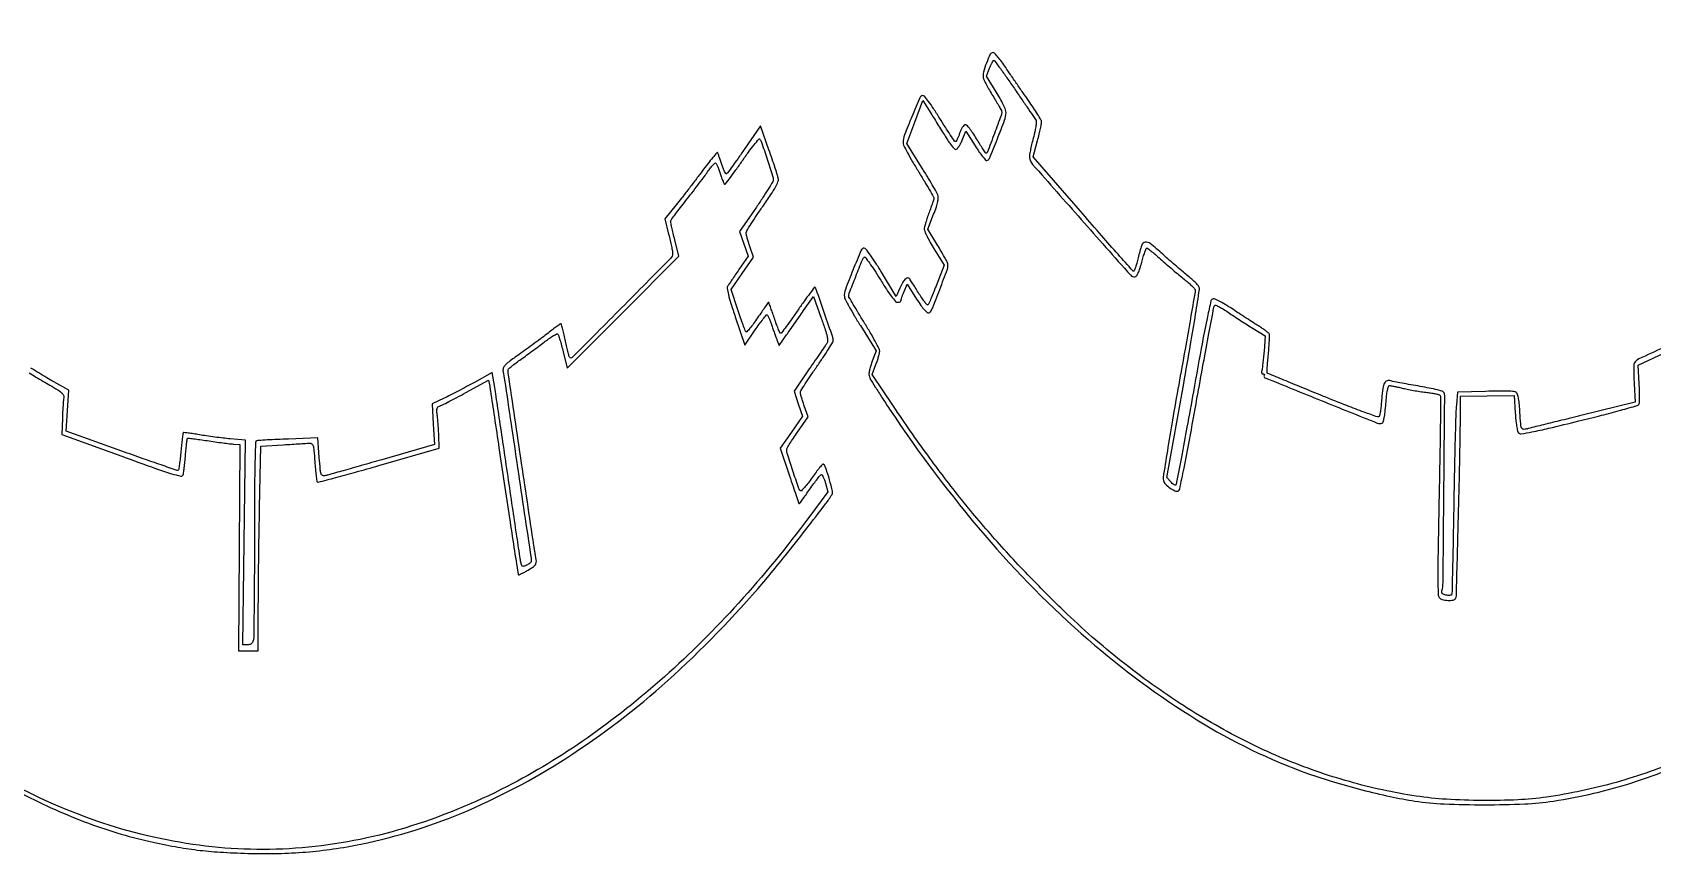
# Model space of a CAD drawing. Extents: x 0 to 4048, y 0 to 4048.
# Drawn here: x 653 to 1490, y 7 to 431 of the extents above; entities that cross this region are included whole.
import ezdxf

# ---------------------------------------------------------------- set-up
doc = ezdxf.new("R2010")
doc.units = 0

msp = doc.modelspace()

# ---------------------------------------------------------------- linework, layer by layer
for points in [[(354.104831, 944.24637, 0.000007), (358.2336, 882.853822, 0.140883)], [(1814.511866, 922.119025, 0.000007), (1809.065941, 865.139544, 0.023823)], [(555.301123, 640.658175, -0.000009), (551.161022, 699.568358, -0.000087)], [(1509.816181, 271.217238, -0.000012), (1516.399663, 223.537726, -0.000045), (1522.863878, 176.682972, -0.036807)], [(1496.073905, 268.670766, 0.003481), (1483.181805, 262.729238, 0.13923), (1480.85229, 260.704585, 0.136906), (1480.614463, 259.953087, 0.005913), (1480.551494, 257.161445, 0.00971), (1480.580589, 253.815175, 0.006733), (1480.737851, 250.035292), (1481.271122, 240.357598), (1453.885561, 233.654025, 0.000124), (1443.238662, 231.04502, 0.000185), (1433.925642, 228.75677, 0.000077), (1425.950832, 226.792883, 0.003927), (1424.39322, 226.396047, -0.161633), (1423.214871, 226.47059, -0.226502), (1422.513487, 227.236212, -0.055946), (1422.137056, 229.254696, -0.003911), (1421.763403, 235.014924, 0.009743), (1421.453379, 239.062702, 0.02134), (1421.024015, 242.140655, 0.024318), (1420.50328, 244.365623, 0.148961), (1419.870183, 245.344102, 0.150551), (1418.623297, 245.874094, 0.015439), (1415.390558, 246.107845, 0.014157), (1410.752284, 246.16812, 0.004788), (1404, 246), (1389.5, 245.5), (1388.879306, 239, 0.01644), (1388.604677, 234.599287, 0.000943), (1388.231104, 221.048719, 0.001438), (1387.863119, 204.912663, 0.001055), (1387.54427, 187.016917, -0.000784), (1387.242238, 169.533171, -0.001281), (1386.924881, 154.708602, -0.000129), (1386.60377, 141.455712, -0.13305), (1386.438831, 140.901026, -0.208009), (1386.129285, 140.686033, -0.036945), (1385.412817, 140.59744, -0.034525), (1384.501313, 140.615534, -0.025008), (1383.495218, 140.756163, -0.040957), (1382.365421, 141.069759, -0.109574), (1381.666445, 141.518667, -0.153764), (1381.35755, 142.11713, -0.111075), (1381.395251, 142.872054, 0.065398), (1382.016824, 147.265924, 0.000286), (1382.462637, 194.953121, 0.000126), (1382.878836, 243.779211, 0.160308), (1382.2968, 245.598477, 0.172942), (1381.554255, 246.107299, 0.005851), (1378.062185, 246.986162, 0.010423), (1373.847639, 247.902135, 0.00701), (1369, 248.779969, -0.002225), (1364.10228, 249.618545, -0.003108), (1359.73125, 250.415012, -0.001881), (1356.059545, 251.121972, -0.040563), (1355, 251.420988, 0.170286), (1353.134933, 251.456063, 0.19797), (1351.797327, 250.307708, 0.082497), (1350.916603, 247.518694, 0.016074), (1350.340476, 242.259288, -0.006639), (1350.052575, 239.077532, -0.00907), (1349.703311, 236.220771, -0.006383), (1349.339007, 233.851389, -0.097368), (1349.048665, 233.078741, -0.351455), (1348.218248, 232.783795, -0.002867), (1341.226828, 235.260014, -0.007296), (1332.270934, 238.638393, -0.00282), (1319.951146, 243.572652, -0.000542), (1309.027595, 248.033167, -0.000886), (1299.777053, 251.841396, -0.000082), (1291.498527, 255.268222, -0.098509), (1291.196958, 255.469709, -0.212895), (1291.082101, 255.769501, -0.001618), (1291.234526, 258.445889, -0.005599), (1291.455433, 261.537926, -0.003519), (1291.779497, 265.146737, 0.004453), (1292.100946, 268.803097, 0.006398), (1292.315316, 272.046968, 0.003631), (1292.440874, 274.778626, 0.095017), (1292.33088, 275.502516, 0.132401), (1291.961937, 276.037733, 0.012003), (1290.688436, 277.067545, 0.014905), (1289.078545, 278.231942, 0.011111), (1287.23798, 279.422487, -0.004707), (1284.826635, 280.938784, -0.001547), (1281.306585, 283.214183, -0.001541), (1277.416174, 285.763195, -0.001744), (1273.699332, 288.233538, 0.010381), (1270.207837, 290.468137, 0.01462), (1266.998993, 292.302512, 0.010762), (1264.28722, 293.675094, 0.160685), (1263.24805, 293.809254, 0.295546), (1262.139356, 292.744924, 0.00541), (1260.276509, 284.424677, 0.006884), (1257.685622, 271.353277, 0.001111), (1253.048718, 245.825679, -0.000906), (1249.729431, 227.509173, -0.00148), (1246.84099, 211.992567, -0.000154), (1244.21527, 198.139096, -0.151306), (1243.92061, 197.583935, -0.295675), (1243.564158, 197.508877, -0.050719), (1242.91649, 197.83688, -0.04123), (1242.134046, 198.43485, -0.025525), (1241.31594, 199.253943), (1239.290661, 201.5), (1248.029137, 250, 0.001686), (1251.630321, 270.380844, 0.003737), (1254.20767, 285.951039, 0.001107), (1256.179742, 298.625516, 0.160068), (1255.935966, 300.086797, 0.068734), (1255.33746, 300.925153, 0.011376), (1253.937982, 302.339821, 0.012306), (1252.201668, 303.936204, 0.010607), (1250.30216, 305.5284, -0.006554), (1247.89738, 307.511156, -0.002278), (1244.482387, 310.429675, -0.002262), (1240.750552, 313.678074, -0.002634), (1237.233626, 316.800459, 0.011606), (1230.758867, 322.344343, 0.210121), (1228.19288, 323.056362, 0.283894), (1226.388128, 321.546167, 0.020119), (1224.489834, 314.958518, -0.008384), (1223.789801, 312.295912, -0.013665), (1223.096815, 310.065088, -0.0073), (1222.452812, 308.262409, -0.343657), (1222.142281, 308.07157, -0.185395), (1221.710592, 308.294996, -0.000176), (1214.160479, 316.796131, -0.001718), (1205.744228, 326.345121, -0.001049), (1195.872117, 337.671702), (1170.244235, 367.200265), (1172.54116, 375.54885, 0.006463), (1173.404962, 378.854996, 0.0086), (1174.099198, 381.882225, 0.006399), (1174.60185, 384.421347, 0.082277), (1174.61965, 385.38573, 0.098927), (1174.280663, 386.335144, 0.004918), (1172.541096, 389.172529, 0.007769), (1170.375895, 392.511011, 0.005526), (1167.85046, 396.187013, -0.001595), (1164.964641, 400.317626, -0.001081), (1161.702268, 405.040873, -0.001089), (1158.570763, 409.617004, -0.00218), (1156.119378, 413.25, 0.011627), (1154.033072, 416.219366, 0.017015), (1152.050205, 418.723438, 0.012484), (1150.318177, 420.663724, 0.20716), (1149.541375, 421, 0.287251), (1148.126354, 420.113957, 0.020059), (1146.164322, 415.621902, 0.025675), (1144.604668, 410.921033, 0.115324), (1144.491349, 408.04492, 0.065051), (1144.894675, 406.828547, 0.008689), (1146.115037, 404.410968, 0.009929), (1147.676267, 401.58484, 0.008199), (1149.448673, 398.634439, -0.005009), (1151.19439, 395.770021, -0.007299), (1152.670528, 393.208091, -0.003989), (1153.863413, 391.025285, -0.116619), (1154.025465, 390.416067, -0.095238), (1153.722808, 388.565487, -0.001732), (1150.239216, 379.182068, -0.000717), (1146.550244, 369.392703, -0.321006), (1146, 369.026072, -0.239616), (1145.704173, 369.189162, -0.002409), (1144.325, 371.24112, -0.007145), (1142.761077, 373.666806, -0.004494), (1141, 376.543145, 0.012753), (1139.083833, 379.559754, 0.023643), (1137.354861, 381.888322, 0.022653), (1135.891365, 383.519517, 0.251002), (1135.082866, 383.771736, 0.171625), (1134.445125, 383.398596, 0.035445), (1133.666007, 382.331385, 0.033447), (1132.895645, 380.897075, 0.026096), (1132.249533, 379.25, -0.013974), (1131.655768, 377.621337, -0.021341), (1131.042311, 376.248438, -0.017087), (1130.471515, 375.196271, -0.265904), (1130.128546, 375, -0.247453), (1129.706077, 375.22272, -0.001896), (1127.455684, 378.535636, -0.006368), (1124.908534, 382.422102, -0.003975), (1122.019141, 387.036206, 0.007152), (1118.790665, 392.119714, 0.016414), (1116.182109, 395.828646, 0.013315), (1114.08532, 398.462233, 0.273178), (1113.164844, 398.786206, 0.246203), (1111.743002, 397.641759, 0.003961), (1107.581896, 387.863852, 0.007717), (1103.842416, 378.473943, 0.084298), (1103.05603, 374.5, 0.123526), (1103.343483, 373.206307, 0.006068), (1105.367404, 369.286104, 0.009523), (1107.940267, 364.662251, 0.006707), (1111.000845, 359.559078, -0.00254), (1114.066902, 354.542057, -0.003966), (1116.650248, 350.188592, -0.00119), (1118.849814, 346.393236, -0.131465), (1119, 345.831907, -0.078425), (1118.914801, 345.292058, -0.002898), (1118.265625, 343.325564, -0.005208), (1117.457827, 341.005602, -0.003629), (1116.5, 338.40377, 0.008812), (1115.542833, 335.718187, 0.010366), (1114.734375, 333.141393, 0.009367), (1114.139511, 330.945549, 0.061533), (1114, 329.816202, 0.105325), (1114.249865, 328.643198, 0.010111), (1115.500331, 325.986862, 0.012519), (1117.151454, 322.85545, 0.009566), (1119.10751, 319.512384), (1124.21502, 311.154245), (1120.462156, 301.327123, -0.003315), (1118.972855, 297.503535, -0.004812), (1117.60378, 294.150791, -0.002516), (1116.404706, 291.333076, -0.078915), (1116.001493, 290.696847, -0.447111), (1115.532854, 290.693321, -0.016509), (1114.246403, 292.207059, -0.020352), (1112.710252, 294.310864, -0.011622), (1111.020649, 296.965825, 0.00406), (1109.334607, 299.705805, 0.005977), (1107.805544, 302.082435, 0.002997), (1106.476199, 304.069343, 0.105786), (1106.076056, 304.452995, 0.243007), (1105.076922, 304.529882, 0.108809), (1103.971122, 303.74588, 0.058994), (1102.745588, 302.027208, 0.020277), (1101.384142, 299.286504), (1099.5, 295.073008), (1092, 307.497413, 0.008061), (1089.005416, 312.282127, 0.012521), (1086.254858, 316.299304, 0.007124), (1083.854977, 319.524806, 0.226523), (1083, 319.960557, 0.307212), (1081.489306, 318.991614, 0.004445), (1077.170306, 308.646349, 0.008098), (1073.288575, 298.650338, 0.107763), (1072.74283, 294.763925, 0.104651), (1073.09284, 293.563599, 0.00444), (1075.230229, 289.661826, 0.007462), (1077.889519, 285.0702, 0.005225), (1081.016305, 279.974039), (1089.151437, 267.020686), (1087.118394, 261.586891, 0.016516), (1086.368287, 259.360662, 0.018318), (1085.79511, 257.164836, 0.017974), (1085.444518, 255.267883, 0.084466), (1085.468509, 254.163519, 0.086655), (1085.967832, 252.849451, 0.003157), (1088.737534, 248.253145, 0.005692), (1092.120411, 242.857628, 0.003955), (1096.059054, 236.836971, 0.029847), (1145.245478, 171.717187, 0.037038), (1198.666306, 117.783051, 0.040344), (1254.89704, 76.309521, 0.052427), (1312.5, 48.477865, 0.01377), (1325.392433, 44.237016, 0.009801), (1340.047675, 40.170734, 0.009859), (1354.684131, 36.72306, 0.015107), (1367.5, 34.372313, 0.026952), (1382.578012, 32.900504, 0.010657), (1403.411305, 32.44002, 0.010622), (1424.185205, 32.865066, 0.027973), (1439, 34.316084, 0.019057), (1459.8847, 38.36884, 0.020175), (1480.000919, 43.938873, 0.019745), (1499.990944, 51.234781, 0.016731)], [(651.561467, 255.573298, 0.002482), (655.114309, 253.408543, 0.002459), (658.865677, 251.173355, 0.003435), (662.243249, 249.214456, -0.007784), (666.429245, 246.737792, -0.046087), (668.465464, 245.215598, -0.103026), (669.381399, 243.963115, -0.161141), (669.522156, 242.647194, 0.031177), (669.325643, 241.352575, 0.004438), (669.112285, 238.672134, 0.005036), (668.91972, 235.492195, 0.004275), (668.778906, 232.130283), (668.5, 223.760566), (699.5, 212.473173, 0.001514), (716.927941, 206.187196, 0.011839), (725.115189, 203.478976, 0.017516), (729.916876, 202.19777, 0.378381), (731.104125, 202.84289, 0.050545), (731.375147, 203.910581, 0.005166), (731.732468, 206.497573, 0.006409), (732.087731, 209.59751, 0.005072), (732.394817, 212.957358, -0.003128), (732.680365, 216.221536, -0.004916), (732.970753, 219.021416, -0.001484), (733.252899, 221.439725, -0.168129), (733.391337, 221.72467, -0.227819), (733.679673, 221.825825, -0.001387), (736.518177, 221.502666, -0.005287), (739.783337, 221.086712, -0.003298), (743.600645, 220.533655, 0.002346), (747.647283, 219.939499, 0.002489), (751.62019, 219.395358, 0.00237), (755.04545, 218.960092, 0.011427), (757, 218.766343), (760.5, 218.5), (760.133155, 165.25), (759.76631, 112), (764.883155, 112), (770, 112), (770, 133.336923, -0.00219), (770.045484, 143.719755, -0.000924), (770.193452, 157.665712, -0.000914), (770.406339, 172.565611, -0.001193), (770.658559, 186.195844), (771.317118, 217.717841), (782.908559, 218.40031, 0.000721), (787.493977, 218.676918, 0.000944), (791.682514, 218.943584, 0.00069), (795.192836, 219.178592, 0.008926), (796.5, 219.29139, -0.195474), (797.607614, 218.970311, -0.158747), (798.298456, 217.933372, -0.046211), (798.729121, 215.573089, -0.004244), (799.203395, 209.629938, 0.004766), (799.512424, 205.807814, 0.007277), (799.860329, 202.499046, 0.003149), (800.21427, 199.696143, 0.164841), (800.452021, 199.214646, 0.267137), (800.96639, 199.075985, 0.000467), (810.017181, 201.480808, 0.003185), (820.227376, 204.273689, 0.001944), (832.248626, 207.694883), (863.5, 216.720351), (863.212534, 223.610175, 0.004815), (863.063231, 226.516346, 0.004215), (862.85231, 229.551111, 0.00424), (862.615406, 232.289387, 0.012607), (862.389915, 234.159564, -0.020677), (862.189991, 236.077631, -0.089436), (862.321885, 237.210651, -0.147574), (862.797603, 237.92529, -0.094837), (863.677381, 238.407444, 0.03831), (864.870861, 238.896372, 0.002194), (868.410292, 240.693312, 0.003339), (872.604041, 242.881154, 0.002445), (877.229995, 245.362976), (888.95999, 251.730191), (889.512425, 248.615095, -0.006497), (889.895848, 246.276702, -0.000098), (891.948389, 232.634206, -0.000265), (894.320313, 216.790758, -0.000175), (897.029308, 198.586456, 0.000638), (899.727212, 180.571391, 0.00105), (902.060711, 165.341003, 0.000075), (904.187949, 151.662523, 0.159063), (904.377624, 151.289042, 0.309257), (904.688026, 151.230779, 0.008366), (906.012044, 151.839675, 0.014559), (907.595787, 152.65794, 0.009109), (909.402559, 153.702587, 0.014825), (911.912071, 155.318511, 0.076649), (913.111004, 156.446086, 0.132619), (913.585137, 157.569511, 0.083812), (913.539962, 159, -0.012845), (912.760267, 163.458846, -0.000063), (906.034249, 208.790627, -0.000022), (899.120935, 255.439743, -0.036787), (899, 257.081223, -0.217344), (899.219468, 257.56226, -0.006234), (900.982813, 259.054346, -0.011556), (903.163127, 260.769983, -0.007568), (905.75, 262.649943, 0.00321), (908.753479, 264.792907, 0.002066), (912.2094, 267.314128, 0.002076), (915.570287, 269.808933, 0.003903), (918.260724, 271.856411, -0.012814), (920.52013, 273.51313, -0.020552), (922.537535, 274.79479, -0.015662), (924.20019, 275.689232, -0.322432), (924.730553, 275.60278, -0.119711), (925.084581, 275.021584, -0.004688), (925.82772, 272.614497, -0.00809), (926.640488, 269.721589, -0.005602), (927.469828, 266.425663), (929.5, 257.95765), (958.397007, 286.882255), (987.294013, 315.806859), (985.147007, 324.367241, -0.002336), (984.324399, 327.713242, -0.00337), (983.630683, 330.680626, -0.001772), (983.069398, 333.198057, -0.054009), (983, 333.838653, -0.155101), (983.192816, 334.445282, -0.003135), (985.087375, 337.089145, -0.0071), (987.382695, 340.157608, -0.004675), (990.105957, 343.624841, 0.003314), (993.122498, 347.444041, 0.002681), (996.310976, 351.581985, 0.002709), (999.211487, 355.431334, 0.006994), (1001.250848, 358.25, -0.008742), (1002.85686, 360.453453, -0.013166), (1004.339523, 362.310938, -0.007947), (1005.627943, 363.792236, -0.212889), (1006.093791, 364, -0.277177), (1006.485724, 363.764649, -0.014237), (1007.170903, 362.384375, -0.019286), (1007.908899, 360.607883, -0.012451), (1008.631522, 358.5, 0.010065), (1009.343005, 356.391876, 0.015836), (1010.046888, 354.615625, 0.009924), (1010.692928, 353.20253, 0.288133), (1011.015202, 353, 0.235356), (1011.417482, 353.200462, 0.00146), (1013.91934, 356.537824, 0.005484), (1016.751098, 360.426641, 0.003418), (1019.988924, 365.043655, -0.006684), (1023.232658, 369.605406, -0.011396), (1026.078861, 373.31635, -0.005275), (1028.516167, 376.283833, -0.454746), (1029.03193, 376.293655, -0.102794), (1029.943639, 374.742539, -0.002041), (1032.861781, 366.007932, -0.002564), (1035.651431, 357.394752, -0.077176), (1036, 355.14992, -0.136773), (1035.74767, 354.244736, -0.003304), (1033.450319, 350.500396, -0.006971), (1030.646398, 346.134308, -0.004654), (1027.320236, 341.210668), (1018.640473, 328.616552), (1020.870659, 322.226385), (1023.100844, 315.836218), (1018.300422, 308.897788, 0.00026), (1016.389229, 306.132314, 0.000325), (1014.617125, 303.561675, 0.000262), (1013.131929, 301.401808, 0.002499), (1012.502555, 300.475622, 0.190105), (1012.214817, 299.165107, 0.019672), (1012.851236, 296.008297, 0.016629), (1014.130969, 291.411647, 0.004929), (1016.390113, 284.470139), (1021.275114, 269.948392), (1026.68746, 277.724196, -0.004899), (1028.805747, 280.704779, -0.007725), (1030.687551, 283.215858, -0.002868), (1032.33694, 285.322289, -0.229074), (1032.704476, 285.5, -0.280252), (1033.009235, 285.314622, -0.009964), (1033.641726, 284.03125, -0.01581), (1034.336593, 282.416418, -0.010102), (1035.046002, 280.5, 0.002039), (1035.793998, 278.374688, 0.001701), (1036.605425, 276.12307, 0.001716), (1037.361932, 274.067996, 0.004682), (1037.91569, 272.621089), (1039.048522, 269.742177), (1042.839796, 275.121089, 0.000562), (1044.650788, 277.696599, 0.000258), (1047.006871, 281.059023, 0.000255), (1049.483267, 284.600877, 0.000353), (1051.701667, 287.781967), (1056.772264, 295.063934), (1060.802434, 283.781967, -0.005368), (1062.860965, 277.818017, -0.026278), (1063.808963, 274.380346, -0.048174), (1064.076176, 272.169152, -0.155084), (1063.666302, 270.763527, -0.002237), (1062.879941, 269.603978, -0.000139), (1060.533889, 266.179685, -0.000206), (1057.735995, 262.101914, -0.000153), (1054.640555, 257.59741), (1046.781111, 246.167765), (1048.95308, 239.640996), (1051.125049, 233.114227), (1045.383521, 224.920454), (1039.641993, 216.726681), (1044.391651, 202.363341, 0.00179), (1046.23469, 196.856059, 0.002956), (1047.835528, 192.219231, 0.000371), (1049.28313, 188.114995, 0.31784), (1049.445756, 188, 0.23826), (1049.636311, 188.096269, 0.000847), (1051.183792, 190.203125, 0.004166), (1052.925292, 192.624651, 0.002571), (1054.93495, 195.5, -0.006831), (1056.980668, 198.374475, -0.010536), (1058.83467, 200.796875, -0.005207), (1060.450283, 202.775488, -0.222475), (1060.929887, 203, -0.270227), (1061.309921, 202.778429, -0.020807), (1061.870382, 201.68457, -0.02401), (1062.454691, 200.237957, -0.01572), (1062.993857, 198.521942), (1064.247636, 194.043883), (1054.373818, 180.822462, -0.023043), (1018.09235, 136.641079, -0.027283), (979.781853, 98.54171, -0.028939), (939.797602, 66.849684, -0.034156), (898.5, 41.865528, -0.045074), (845.640986, 20.402819, -0.052967), (792.574637, 10.209273, -0.054049), (739.470892, 11.48654, -0.050257), (686.5, 24.027343, -0.072011), (611.259902, 62.880333, -0.048957)], [(1506.038275, 56.233563, -0.032861), (1471.452496, 44.00039, -0.032684), (1435.5, 36.377671, -0.024556), (1420.640282, 34.969539, -0.013352), (1402.301982, 34.627046, -0.013318), (1383.744513, 35.270552, -0.021977), (1368.144424, 36.918439, -0.031605), (1333.607746, 44.365563, -0.030217), (1299.74821, 56.190092, -0.029227), (1266.510223, 72.444592, -0.025595), (1233.831487, 93.135753, -0.011509), (1217.637561, 105.158828, -0.013103), (1202.714904, 117.421657, -0.012334), (1187.719748, 131.078967, -0.008332), (1171.275165, 147.349285, -0.01177), (1151.650103, 168.393318, -0.01244), (1133.406651, 189.960444, -0.01209), (1115.800631, 212.974135, -0.009911), (1098.086343, 238.370829), (1087.111914, 254.788843), (1089.055957, 259.905148, 0.010566), (1089.800182, 261.995807, 0.011696), (1090.428937, 264.046804, 0.011123), (1090.884367, 265.816906, 0.057459), (1091, 266.819805, 0.119964), (1090.712589, 268.000473, 0.004914), (1088.650248, 271.891287, 0.008322), (1086.065579, 276.47035, 0.005782), (1083.000845, 281.559078, -0.002142), (1079.934548, 286.567536, -0.003379), (1077.351193, 290.893719, -0.000869), (1075.130727, 294.685009, -0.132469), (1075.000845, 295.164219, -0.092724), (1075.303311, 296.79266, -0.00154), (1078.658346, 305.400644, -0.001441), (1082.079504, 314.025938, -0.100328), (1082.928526, 315.320471, -0.454227), (1083.475505, 315.286297, -0.006566), (1085.670031, 312.354404, -0.012725), (1088.232127, 308.641046, -0.007438), (1091.120471, 304.071072, 0.006929), (1094.474, 298.753096, 0.017772), (1097.087142, 295.030259, 0.017707), (1099.14283, 292.503532, 0.216301), (1100.25, 292.000601, 0.048193), (1100.919734, 292.065073, 0.068207), (1101.485938, 292.258053, 0.088406), (1101.867402, 292.542688, 0.19061), (1102, 292.877876, -0.074065), (1102.079695, 293.412928, -0.007877), (1102.466516, 294.614405, -0.009579), (1102.979974, 296.036972, -0.007559), (1103.588139, 297.556703), (1105.176278, 301.357655), (1110.061429, 293.699963, 0.010662), (1112.29027, 290.365177, 0.028055), (1114.067541, 288.106099, 0.03564), (1115.470368, 286.727029, 0.274611), (1116.34204, 286.577759, 0.208326), (1117.82807, 288.039576, 0.00373), (1122.012736, 298.65894, 0.00485), (1125.937446, 309.14256, 0.14128), (1126.129381, 311.968638, 0.068206), (1125.791655, 312.896457, 0.004533), (1124.442939, 315.398714, 0.006479), (1122.763905, 318.355969, 0.004797), (1120.834111, 321.58315), (1115.856312, 329.729025), (1118.862726, 337.471505, 0.010196), (1120.26412, 341.310763, 0.030273), (1121.008844, 344.011407, 0.045087), (1121.246615, 346.009713, 0.098224), (1120.990327, 347.525443, 0.038748), (1120.304851, 348.97855, 0.003012), (1118.152073, 352.701591, 0.0041), (1115.517729, 357.111499, 0.003121), (1112.562267, 361.900498), (1105.013022, 373.964096), (1109.163475, 385.081897), (1113.313928, 396.199698), (1117.406964, 389.654428, -0.000289), (1119.246627, 386.708799, -0.00018), (1121.40023, 383.253298, -0.00018), (1123.521452, 379.844289, -0.000327), (1125.253395, 377.054579, 0.014588), (1126.786698, 374.735144, 0.020838), (1128.289494, 372.778533, 0.017444), (1129.618936, 371.297511, 0.203854), (1130.318327, 371, 0.213138), (1130.94386, 371.27934, 0.031526), (1131.821656, 372.392375, 0.030912), (1132.74623, 373.924538, 0.022066), (1133.594308, 375.739999), (1135.558751, 380.479997), (1140.365076, 372.768565, 0.011381), (1142.291333, 369.829223, 0.017532), (1144.101556, 367.387413, 0.012159), (1145.679488, 365.503784, 0.265247), (1146.3357, 365.278567, 0.251907), (1147.664454, 366.356351, 0.003398), (1151.787969, 376.417453, 0.007053), (1155.492748, 386.02435, 0.080375), (1156.272001, 390, 0.10376), (1156.019729, 391.438276, 0.015494), (1154.83853, 394.145618, 0.016693), (1153.201127, 397.323546, 0.013078), (1151.222482, 400.659847), (1146.090064, 408.819694), (1147.696722, 412.909847, -0.012939), (1148.359719, 414.477239, -0.019672), (1149.02323, 415.798518, -0.014968), (1149.627602, 416.819085, -0.256995), (1149.956336, 417, -0.23885), (1150.362329, 416.794324, -0.001037), (1153.338934, 412.719487, -0.004623), (1156.694822, 408.014533, -0.002861), (1160.554646, 402.42804, 0.000089), (1164.437216, 396.741467, 0.000129), (1167.869966, 391.718429, 0.000065), (1170.785649, 387.455554, 0.002154), (1171.492045, 386.432542, -0.151679), (1171.834971, 385.352972, -0.032373), (1171.719052, 383.364071, -0.024674), (1171.234739, 380.580724, -0.009336), (1170.295108, 376.745839, 0.006956), (1169.474143, 373.46295, 0.009052), (1168.818973, 370.434174, 0.007081), (1168.354613, 367.893392, 0.078242), (1168.343856, 366.862915, 0.144744), (1169.999246, 363.283872, 0.000806), (1195.075258, 334.826654, 0.000517), (1220.652111, 305.955348, 0.264302), (1222.850554, 305.207209, 0.192059), (1223.698572, 305.748696, 0.046188), (1224.559339, 307.215378, 0.03304), (1225.448752, 309.492596, 0.012659), (1226.392111, 312.761168, -0.008883), (1227.170335, 315.53605, -0.014188), (1227.943854, 317.873593, -0.007987), (1228.661992, 319.759059, -0.306847), (1229.017633, 320, -0.168383), (1229.498849, 319.833214, -0.003231), (1231.589603, 318.164062, -0.007435), (1234.010509, 316.145301, -0.004866), (1236.743377, 313.75, 0.003692), (1239.793017, 311.064361, 0.002796), (1243.177498, 308.160937, 0.002826), (1246.385588, 305.470858, 0.006571), (1248.827749, 303.5, -0.013739), (1250.781107, 301.876831, -0.018959), (1252.435783, 300.308139, -0.015829), (1253.691705, 298.939558, -0.171333), (1253.959894, 298.251113, -0.051031), (1253.890907, 297.265371, -0.000126), (1251.479334, 283.391104, -0.000808), (1248.730465, 267.749704, -0.000503), (1245.459116, 249.417606, 0.001788), (1242.228504, 231.04087, 0.002825), (1239.603375, 215.255631, 0.000685), (1237.405135, 201.438669, 0.116456), (1237.518258, 199.942475, 0.116771), (1238.65015, 198.053424, 0.04523), (1240.982521, 196.056422, 0.043822), (1243.514161, 194.572744, 0.205033), (1245.165171, 194.509888, 0.254456), (1245.956378, 195.437786, 0.001644), (1248.219589, 206.354126, 0.004792), (1251.021849, 220.803763, 0.001547), (1254.901951, 242.263339, -0.001178), (1258.173738, 260.434929, -0.001906), (1261.05266, 275.87767, -0.00028), (1263.666718, 289.567266, -0.135143), (1264.058769, 290.362771, -0.320278), (1264.651949, 290.498118, -0.018067), (1266.461864, 289.664307, -0.022253), (1268.678256, 288.417734, -0.013896), (1271.162771, 286.773471, 0.005606), (1274.048922, 284.79383, 0.003411), (1277.501603, 282.516056, 0.003418), (1280.956544, 280.303918, 0.006035), (1283.842688, 278.531991), (1290.185375, 274.742583), (1289.521086, 266.621292, -0.003955), (1289.230439, 263.383434, -0.004887), (1288.906294, 260.371567, -0.00405), (1288.58913, 257.849198, -0.035737), (1288.36101, 256.75, 0.059156), (1288.254382, 256.080315, 0.096697), (1288.341743, 255.514063, 0.13336), (1288.603373, 255.140542, 0.175421), (1288.991629, 255, -0.076377), (1289.385012, 254.939557, -0.153702), (1289.639769, 254.761528, -0.186517), (1289.71785, 254.49703, -0.118507), (1289.616303, 254.188182, 0.464276), (1289.986926, 253.053663, 0.000427), (1319.131241, 241.2482, 0.000613), (1347.981346, 229.631732, 0.189203), (1350.434258, 229.613146, 0.225642), (1351.082043, 230.293967, 0.028506), (1351.61754, 232.309461, 0.023477), (1352.085868, 235.292054, 0.008493), (1352.479142, 239.563173, -0.008503), (1352.85368, 243.62992, -0.021625), (1353.302645, 246.559149, -0.022264), (1353.797178, 248.58128, -0.336725), (1354.343325, 248.985219, -0.042297), (1355.079356, 248.913361, -0.003703), (1356.922727, 248.560239, -0.004838), (1359.11768, 248.100766, -0.003744), (1361.5, 247.559234, 0.009538), (1364.250591, 246.967425, 0.005509), (1367.580011, 246.355268, 0.005504), (1370.936044, 245.814341, 0.00919), (1373.772377, 245.442317, -0.011229), (1376.2124, 245.112147, -0.016189), (1378.351613, 244.702222, -0.011889), (1380.078763, 244.269513, -0.189202), (1380.553248, 243.913844, -0.14196), (1380.753316, 243.195248, -0.000182), (1380.591732, 228.316276, -0.001568), (1380.352078, 211.629386, -0.000963), (1379.970202, 191.971107, 0.001044), (1379.4765, 166.342029, 0.004729), (1379.361162, 151.392332, 0.002809), (1379.436758, 141.122765, 0.171591), (1380.061776, 139.425565, 0.160657), (1381.612287, 138.454592, 0.047032), (1384.430456, 138.037609, 0.046274), (1387.202341, 138.147374, 0.224975), (1388.48728, 138.979418, 0.132561), (1388.906647, 140.384797, 0.000099), (1389.909361, 178.63696, 0.001247), (1390.713122, 212.811264, 0.004522), (1390.973471, 234.548236), (1391, 243.596472), (1404.857724, 243.709569), (1418.715447, 243.822667), (1419.297656, 234.836173, 0.009969), (1419.597515, 231.301621, 0.013403), (1420.018382, 228.116488, 0.010487), (1420.491576, 225.503499, 0.123776), (1420.933621, 224.579982, 0.264299), (1422.273392, 224.073713, 0.009427), (1427.89543, 225.063937, 0.009763), (1436.573104, 226.938232, 0.001879), (1452.211881, 230.699169, 0.002914), (1463.850451, 233.61641, 0.004634), (1473.771374, 236.262915, 0.001222), (1482.368062, 238.664362, 0.187755), (1483.162976, 239.2637, 0.128039), (1483.42717, 240.121161, 0.007387), (1483.508747, 242.893534, 0.010852), (1483.485167, 246.233215, 0.007739), (1483.319754, 249.969673), (1482.749942, 259.5), (1496.044636, 265.747001, -0.002042)], [(645.908564, 39.180465, 0.029632), (680.225867, 23.672038, 0.035811), (714.057517, 13.44324, 0.010117), (727.0158, 10.792413, 0.015237), (738.412851, 9.057364, 0.014641), (750.223511, 7.975755, 0.008422), (764.5, 7.329995, 0.012244), (780.099299, 7.269609, 0.015115), (794.620123, 8.00854, 0.015584), (808.683386, 9.593614, 0.014687), (822.90349, 12.075222, 0.051475), (878.400924, 29.54742, 0.043567), (932.554458, 58.777105, 0.040338), (984.635882, 99.419872, 0.032106), (1033.940405, 150.951277, 0.006811), (1042.193188, 161.042641, 0.003025), (1052.813919, 174.563752, 0.001892), (1063.078754, 187.899726, 0.028136), (1066.384343, 192.773678, 0.198095), (1066.626881, 194.394108, 0.007714), (1065.054924, 200.351615, 0.010868), (1063.306274, 206.103314, 0.105355), (1062.031834, 208.294405, 0.432426), (1061.534731, 208.303233, 0.013057), (1059.974015, 206.614942, 0.018212), (1058.112266, 204.329655, 0.010585), (1056.038462, 201.461538, -0.011124), (1053.961948, 198.596188, -0.019153), (1052.091802, 196.319433, -0.014355), (1050.527129, 194.655512, -0.428566), (1050.007281, 194.667134, -0.103009), (1049.071375, 196.252181, -0.002154), (1046.147714, 204.964398, -0.0027), (1043.356809, 213.556656, -0.07732), (1043, 215.850209, -0.128841), (1043.222284, 216.698519, -0.007133), (1044.611631, 219.087214, -0.010645), (1046.384614, 221.900389, -0.007559), (1048.486403, 224.980706), (1053.972806, 232.765939), (1051.986403, 238.53952, -0.005573), (1051.225649, 240.833482, -0.007264), (1050.583506, 242.950165, -0.005564), (1050.092792, 244.730914, -0.06453), (1050, 245.4469, -0.140284), (1050.221218, 246.219852, -0.002613), (1052.496875, 249.827727, -0.00619), (1055.242476, 254.01542, -0.004074), (1058.5, 258.768207, 0.004704), (1061.757275, 263.533492, 0.007046), (1064.503125, 267.76047, 0.003347), (1066.75235, 271.385731, 0.13802), (1067, 272.265795, 0.082235), (1066.711721, 274.006724, 0.000779), (1062.515877, 286.266152, 0.000584), (1058.226188, 298.689193, 0.11342), (1057.525765, 299.807568, 0.456824), (1057.276048, 299.78965, 0.001085), (1054.832351, 296.507289, 0.005154), (1052.063695, 292.689914, 0.003064), (1048.840588, 288.088686, -0.003459), (1045.595052, 283.463223, -0.00554), (1042.753859, 279.565156, -0.001509), (1040.244974, 276.223027, -0.230182), (1039.832122, 276.012607, -0.302052), (1039.489748, 276.230998, -0.005274), (1038.577812, 278.353703, -0.011356), (1037.569495, 280.934129, -0.007081), (1036.5, 284, 0.002617), (1035.460622, 287.067312, 0.004303), (1034.545423, 289.65, 0.000784), (1033.719357, 291.907921, 0.314411), (1033.587402, 292, 0.243078), (1033.43163, 291.919515, 0.000518), (1031.829169, 289.655535, 0.003266), (1030.034443, 287.078794, 0.002001), (1027.95068, 284.018844, -0.009265), (1025.837386, 281.010412, -0.015945), (1023.953456, 278.596929, -0.010184), (1022.36472, 276.767307, -0.445829), (1021.909752, 276.768844, -0.092191), (1021.547299, 277.366984, -0.002272), (1020.423539, 280.385535, -0.004842), (1019.151511, 283.956964, -0.003269), (1017.766663, 288.054255), (1014.276134, 298.608509), (1020.030641, 306.959942), (1025.785149, 315.311375), (1023.892574, 320.812238, -0.008644), (1023.17051, 323.035141, -0.010164), (1022.56612, 325.165298, -0.009178), (1022.126687, 326.978382, -0.060364), (1022.034643, 327.90655, -0.130866), (1022.336596, 328.948813, -0.004596), (1024.555873, 332.556924, -0.008259), (1027.309682, 336.786436, -0.005654), (1030.568905, 341.5, 0.005507), (1034.804987, 347.62248, 0.022068), (1037.186168, 351.505246, 0.03512), (1038.439165, 354.196193, 0.138246), (1038.603435, 356, 0.030064), (1038.212698, 357.56918, 0.002784), (1036.993096, 361.380188, 0.003578), (1035.479683, 365.909935, 0.0028), (1033.774534, 370.804897), (1029.410723, 383.109794), (1021.056311, 371.021795, -0.0023), (1017.798845, 366.354612, -0.003529), (1014.930405, 362.345217, -0.001227), (1012.425022, 358.912749, -0.096359), (1011.933892, 358.459143, -0.406556), (1011.54425, 358.545749, -0.025201), (1010.887385, 359.668384, -0.025947), (1010.163009, 361.259915, -0.014939), (1009.449794, 363.242244, 0.002859), (1008.761631, 365.310475, 0.003847), (1008.113495, 367.174571, 0.002651), (1007.550112, 368.729462, 0.040844), (1007.310519, 369.245657, 0.516274), (1006.945353, 369.282823, 0.004357), (1004.77764, 366.762615, 0.010005), (1002.229416, 363.621896, 0.005768), (999.28221, 359.745657, -0.002724), (995.941442, 355.295822, -0.001994), (992.186761, 350.391737, -0.002014), (988.593129, 345.775153, -0.004461), (985.807028, 342.290044), (979.936971, 335.080088), (981.968485, 327.123431, -0.005086), (982.746394, 323.941996, -0.006294), (983.403243, 320.963406, -0.005239), (983.896256, 318.453832, -0.045908), (984, 317.326311, -0.197186), (982.929581, 314.717608, -0.000635), (957.669374, 289.184389, -0.000465), (932.112614, 263.464914, -0.490885), (930.748893, 263.636297, -0.069366), (930.482987, 264.274795, -0.002896), (929.870677, 266.669725, -0.004961), (929.18791, 269.526552, -0.003499), (928.474951, 272.75, 0.004091), (927.771402, 275.913132, 0.00672), (927.118256, 278.576563, 0.001846), (926.516746, 280.85961, 0.339592), (926.33388, 281, 0.158719), (926.071757, 280.914642, 0.001212), (924.238124, 279.571954, 0.004325), (922.14324, 278.00204, 0.002744), (919.728533, 276.138568, -0.004688), (916.720459, 273.835797, -0.002127), (912.741864, 270.875185, -0.002105), (908.518736, 267.787796, -0.002885), (904.690578, 265.047359, 0.005469), (899.516346, 261.30272, 0.046214), (897.375347, 259.387619, 0.115197), (896.505132, 257.86525, 0.124186), (896.43205, 256.158791, -0.014135), (897.208479, 251.793892, -0.000067), (903.952948, 206.443825, -0.000026), (910.870039, 159.873816, -0.036867), (911, 158.113642, -0.194456), (910.847827, 157.73716, -0.035425), (910.276799, 157.224347, -0.033495), (909.480797, 156.686813, -0.02487), (908.53804, 156.199286, -0.028521), (907.057257, 155.624094, -0.233746), (906.360928, 155.726326, -0.183348), (905.918777, 156.368326, -0.016981), (905.516509, 158.288771, -0.00593), (905.133067, 160.654847, -0.000123), (903.367309, 172.453576, -0.000288), (901.314518, 186.247779, -0.000194), (898.985861, 202, 0.000222), (896.620636, 217.993422, 0.000294), (894.45371, 232.542154, 0.000208), (892.624302, 244.740635, 0.002952), (891.942181, 249.100951), (890.869578, 255.701902), (881.608937, 250.600951, -0.003343), (877.60209, 248.428689, -0.002602), (873.217689, 246.11877, -0.002631), (869.108631, 244.00856, -0.006381), (866.047293, 242.5055), (859.746289, 239.511), (860.398846, 229.0055), (861.051403, 218.5), (833.775701, 210.696132, -0.000247), (823.168807, 207.667052, -0.000368), (813.884811, 205.028101, -0.000154), (805.932853, 202.77675, -0.007769), (804.364082, 202.359333, -0.172629), (803.158815, 202.477066, -0.213118), (802.428795, 203.323681, -0.051559), (802.008377, 205.526347, -0.00353), (801.509364, 211.869173), (800.790564, 221.911943), (785.645282, 221.372647, 0.002093), (779.751195, 221.138057, 0.003092), (774.581739, 220.87859, 0.001418), (770.180488, 220.617861, 0.059316), (769.25, 220.44806, 0.319455), (768.548301, 219.531479, 0.002508), (768.255399, 209.755426, 0.005146), (768.045627, 195.430806, 0.00102), (767.986345, 169.781385, -0.001119), (767.937553, 150.346141, -0.001747), (767.799577, 133.609219, -0.000471), (767.614535, 119.016302, -0.062134), (767.369714, 117.25, -0.066111), (766.954941, 116.251944, -0.099925), (766.332864, 115.549908, -0.098745), (765.481239, 115.138871, -0.06329), (764.388528, 115), (762.010319, 115), (762.667089, 167.867338), (763.32386, 220.734677), (755.41193, 221.467152, -0.006413), (751.809016, 221.847371, -0.003729), (747.494255, 222.391414, -0.003727), (743.178122, 223.001148, -0.006282), (739.568511, 223.584992, 0.005204), (736.500365, 224.088047, 0.008172), (733.853157, 224.449665, 0.003209), (731.596939, 224.705712, 0.226767), (731.249822, 224.583156, 0.163483), (731.075125, 224.231701, 0.001879), (730.722967, 221.608383, 0.005504), (730.358612, 218.552697, 0.003535), (730, 215, -0.004686), (729.632218, 211.438534, -0.007137), (729.239833, 208.354417, -0.003108), (728.853027, 205.742738, -0.159365), (728.62354, 205.290206, -0.284567), (728.144295, 205.177529, -0.00049), (719.840803, 207.971091, -0.00332), (710.473245, 211.20231, -0.002022), (699.446423, 215.138184), (670.783146, 225.5), (671.431274, 236.028448), (672.079402, 246.556897), (664.289701, 250.981163, -0.004135), (660.764223, 253.02225, -0.002439), (656.5851, 255.515693, -0.002439), (652.434892, 258.047107, -0.004174)], [(619.375344, 182.833364, 0.000026), (617.004335, 168.387676, 0.051061)]]:
    msp.add_lwpolyline(points, format="xyb")

doc.saveas('drawing.dxf')
